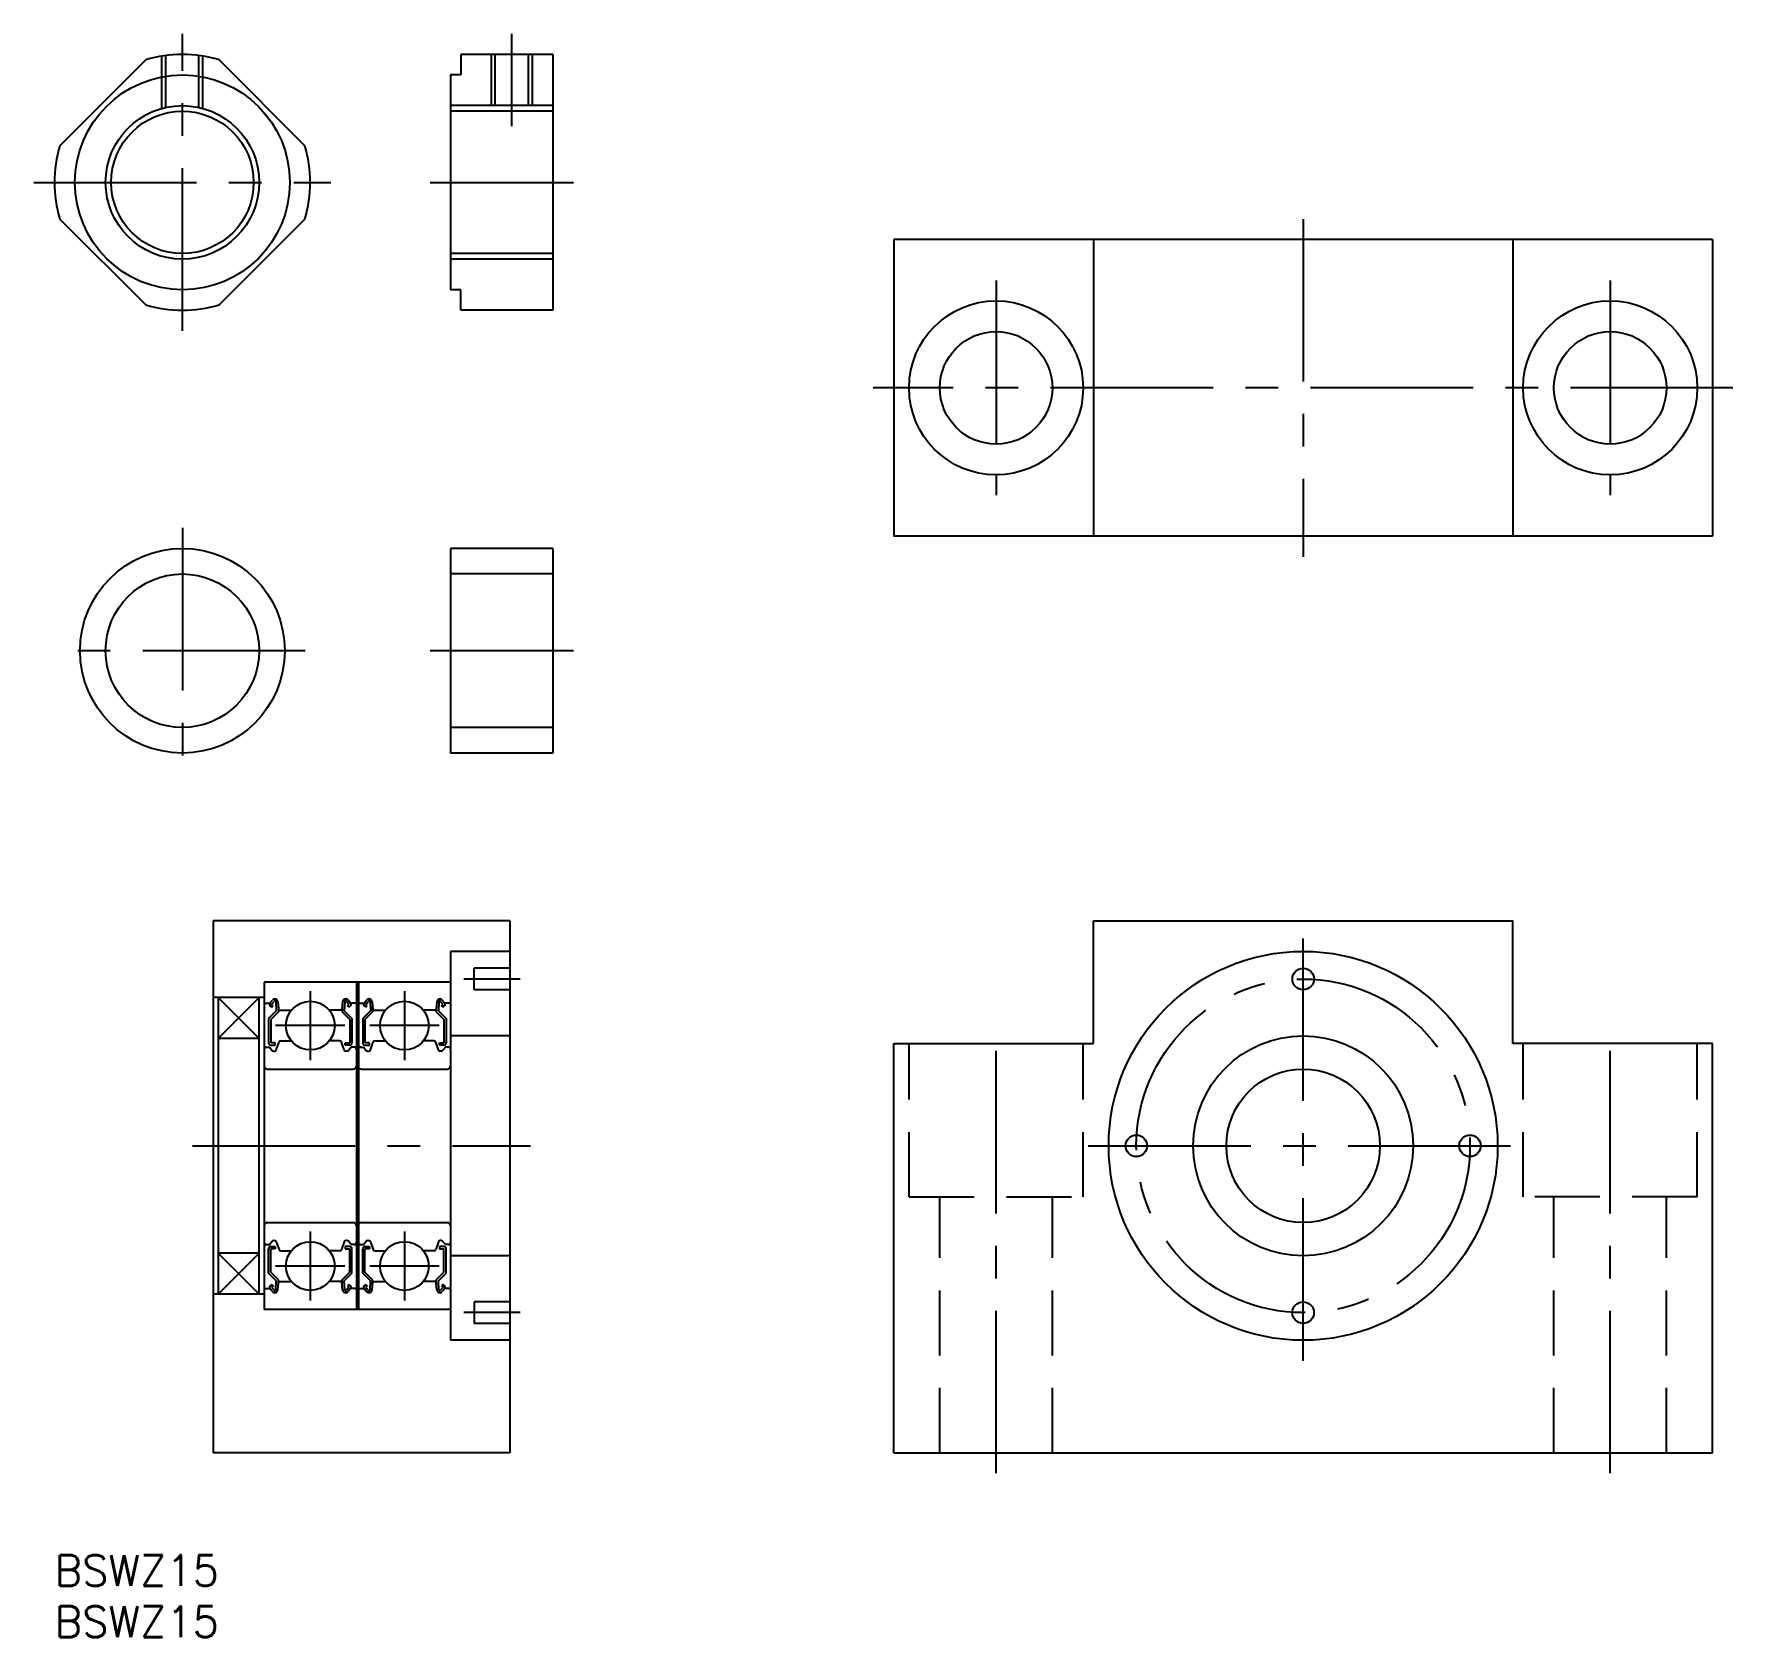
# Model space of a CAD drawing. Extents: x -2 to 164, y -8 to 149.
import ezdxf

# ---------------------------------------------------------------- set-up
doc = ezdxf.new("R2010")
doc.units = 0
doc.header["$LTSCALE"] = 0.5
doc.linetypes.add('CENTER', pattern=[50.8, 31.75, -6.35, 6.35, -6.35])
doc.linetypes.add('DASHED', pattern=[19.05, 12.7, -6.35])
for name, color, linetype in [('MSM_CENTER', 1, 'CENTER'), ('MSM_CONTINUOUS', 7, 'CONTINUOUS'), ('MSM_DASHED', 4, 'DASHED'), ('MSM_NARROW', 5, 'CONTINUOUS'), ('MSM_PART_NUMBER', 7, 'CONTINUOUS')]:
    doc.layers.add(name, color=color, linetype=linetype)
doc.styles.get("Standard").update_dxf_attribs({"font": 'txt.shx', "height": 2.5, "bigfont": 'bigfont.shx'})

# ---------------------------------------------------------------- blocks, each defined once
blk = doc.blocks.new('*U13')
at = {"layer": 'MSM_PART_NUMBER'}
blk.add_text('BSWZ15', height=3, dxfattribs=at).set_placement((0, -3))
blk = doc.blocks.new('*U14')
at = {"layer": 'MSM_PART_NUMBER'}
blk.add_text('BSWZ15', height=3, dxfattribs=at).set_placement((0, -8))

msp = doc.modelspace()

# ---------------------------------------------------------------- linework, layer by layer
at = {"layer": 'MSM_CENTER'}
for p, q in [((12.5, 119.65), (12.5, 148.65)), ((44.7, 139.65), (44.7, 148.65)), ((-2, 134.15), (27, 134.15)), ((36.7, 134.15), (50.7, 134.15)), ((122.01, 130.57), (122.01, 97.57)), ((92.01, 124.57), (92.01, 103.57)), ((152.01, 124.57), (152.01, 103.57)), ((164.01, 114.07), (80.01, 114.07)), ((12.5, 100.38), (12.5, 76.38)), ((24.5, 88.38), (0.5, 88.38)), ((50.7, 88.38), (36.7, 88.38)), ((122.01, 19), (122.01, 61)), ((25, 55.13), (25, 48.37)), ((34.2, 55.13), (34.2, 48.37)), ((45.5, 56.3), (40, 56.3)), ((28.38, 51.75), (21.61, 51.75)), ((37.58, 51.75), (30.81, 51.75)), ((92.01, 8), (92.01, 52)), ((152.01, 8), (152.01, 52)), ((13.5, 40), (46.5, 40)), ((101.01, 40), (143.01, 40)), ((25, 31.63), (25, 24.87)), ((34.2, 31.63), (34.2, 24.87)), ((28.38, 28.25), (21.61, 28.25)), ((37.58, 28.25), (30.81, 28.25)), ((45.5, 23.7), (40, 23.7))]:
    msp.add_line(p, q, dxfattribs=at)
msp.add_circle((122.01, 40), 16.3, dxfattribs=at)
at = {"layer": 'MSM_CONTINUOUS'}
for p, q in [((0.52, 137.73), (8.92, 146.13)), ((24.48, 137.73), (16.08, 146.13)), ((39.7, 146.65), (39.7, 144.65)), ((48.7, 146.65), (39.7, 146.65)), ((43.07, 141.65), (43.07, 146.65)), ((46.32, 141.65), (46.32, 146.65)), ((48.7, 146.65), (48.7, 121.65)), ((38.7, 144.65), (38.7, 123.65)), ((39.7, 144.65), (38.7, 144.65)), ((48.7, 141.11), (38.7, 141.11)), ((8.92, 122.17), (0.52, 130.57)), ((16.08, 122.17), (24.48, 130.57)), ((82.01, 128.57), (82.01, 99.57)), ((162.01, 128.57), (82.01, 128.57)), ((101.51, 128.57), (101.51, 99.57)), ((142.51, 128.57), (142.51, 99.57)), ((162.01, 128.57), (162.01, 99.57)), ((48.7, 127.19), (38.7, 127.19)), ((39.7, 123.65), (38.7, 123.65)), ((39.7, 121.65), (39.7, 123.65)), ((48.7, 121.65), (39.7, 121.65)), ((38.7, 98.38), (38.7, 78.38)), ((48.7, 98.38), (38.7, 98.38)), ((48.7, 98.38), (48.7, 78.38)), ((162.01, 99.57), (82.01, 99.57)), ((48.7, 95.88), (38.7, 95.88)), ((48.7, 80.88), (38.7, 80.88)), ((48.7, 78.38), (38.7, 78.38)), ((15.5, 62), (15.5, 10)), ((44.5, 62), (15.5, 62)), ((44.5, 62), (44.5, 10)), ((101.51, 50), (101.51, 62)), ((101.51, 62), (142.51, 62)), ((142.51, 50), (142.51, 62)), ((38.7, 59), (38.7, 21)), ((44.5, 59), (38.7, 59)), ((44.5, 57.35), (41, 57.35)), ((41, 55.25), (41, 57.35)), ((20.5, 56), (20.5, 24)), ((38.7, 56), (20.5, 56)), ((29.5, 56), (29.5, 24)), ((29.7, 56), (29.7, 24)), ((44.5, 55.25), (41, 55.25)), ((20.5, 54.5), (15.5, 54.5)), ((16, 54.5), (16, 25.5)), ((20, 25.5), (20, 54.5)), ((20.6, 53.95), (21.06, 53.95)), ((21.68, 53.18), (20.93, 52.43)), ((21.06, 53.95), (21.3, 54.25)), ((21.23, 53.54), (21.08, 53.67)), ((21.21, 53.82), (21.46, 54.12)), ((21.36, 53.69), (21.21, 53.82)), ((21.23, 53.54), (21.36, 53.69)), ((21.64, 54.06), (21.68, 53.18)), ((21.83, 54.08), (21.9, 53.34)), ((21.88, 53.57), (21.88, 53.1)), ((22, 53.25), (23.15, 53.25)), ((27.99, 53.25), (26.84, 53.25)), ((28.16, 54.08), (28.09, 53.34)), ((28.11, 53.57), (28.11, 53.1)), ((28.36, 54.06), (28.31, 53.18)), ((28.31, 53.18), (29.06, 52.43)), ((28.78, 53.82), (28.53, 54.12)), ((28.63, 53.69), (28.78, 53.82)), ((28.76, 53.54), (28.63, 53.69)), ((28.94, 53.95), (28.69, 54.25)), ((28.76, 53.54), (28.91, 53.67)), ((29.4, 53.95), (28.94, 53.95)), ((29.8, 53.95), (30.26, 53.95)), ((30.88, 53.18), (30.13, 52.43)), ((30.26, 53.95), (30.5, 54.25)), ((30.43, 53.54), (30.28, 53.67)), ((30.41, 53.82), (30.66, 54.12)), ((30.56, 53.69), (30.41, 53.82)), ((30.43, 53.54), (30.56, 53.69)), ((30.84, 54.06), (30.88, 53.18)), ((31.03, 54.08), (31.1, 53.34)), ((31.08, 53.57), (31.08, 53.1)), ((31.2, 53.25), (32.35, 53.25)), ((37.19, 53.25), (36.04, 53.25)), ((37.36, 54.08), (37.29, 53.34)), ((37.31, 53.57), (37.31, 53.1)), ((37.56, 54.06), (37.51, 53.18)), ((37.51, 53.18), (38.26, 52.43)), ((37.98, 53.82), (37.73, 54.12)), ((37.83, 53.69), (37.98, 53.82)), ((37.96, 53.54), (37.83, 53.69)), ((38.14, 53.95), (37.89, 54.25)), ((37.96, 53.54), (38.11, 53.67)), ((38.6, 53.95), (38.14, 53.95)), ((20.93, 52.43), (20.93, 50.05)), ((21.88, 53.1), (21.13, 52.35)), ((21.13, 52.35), (21.13, 50.05)), ((28.11, 53.1), (28.86, 52.35)), ((28.86, 52.35), (28.86, 50.05)), ((29.06, 52.43), (29.06, 50.05)), ((30.13, 52.43), (30.13, 50.05)), ((31.08, 53.1), (30.33, 52.35)), ((30.33, 52.35), (30.33, 50.05)), ((37.31, 53.1), (38.06, 52.35)), ((38.06, 52.35), (38.06, 50.05)), ((38.26, 52.43), (38.26, 50.05)), ((20, 50.5), (16, 50.5)), ((21.58, 50.05), (21.13, 50.05)), ((21.13, 49.85), (21.58, 49.85)), ((21.58, 49.85), (21.58, 50.05)), ((21.68, 49.38), (21.95, 50.12)), ((22.13, 50.25), (23.15, 50.25)), ((27.86, 50.25), (26.84, 50.25)), ((28.31, 49.38), (28.05, 50.12)), ((28.41, 50.05), (28.86, 50.05)), ((28.41, 49.85), (28.41, 50.05)), ((28.86, 49.85), (28.41, 49.85)), ((30.78, 50.05), (30.33, 50.05)), ((30.33, 49.85), (30.78, 49.85)), ((30.78, 49.85), (30.78, 50.05)), ((30.88, 49.38), (31.15, 50.12)), ((31.33, 50.25), (32.35, 50.25)), ((37.06, 50.25), (36.04, 50.25)), ((37.51, 49.38), (37.25, 50.12)), ((37.61, 50.05), (38.06, 50.05)), ((37.61, 49.85), (37.61, 50.05)), ((38.06, 49.85), (37.61, 49.85)), ((44.5, 50.75), (38.7, 50.75)), ((82.01, 10), (82.01, 50)), ((82.01, 50), (101.51, 50)), ((162.01, 50), (142.51, 50)), ((162.01, 10), (162.01, 50)), ((20.7, 49.65), (21, 49.65)), ((21, 49.65), (21.27, 49.32)), ((21.42, 49.25), (21.49, 49.25)), ((28.57, 49.25), (28.5, 49.25)), ((29, 49.65), (28.72, 49.32)), ((29.3, 49.65), (29, 49.65)), ((29.9, 49.65), (30.2, 49.65)), ((30.2, 49.65), (30.47, 49.32)), ((30.62, 49.25), (30.69, 49.25)), ((37.77, 49.25), (37.7, 49.25)), ((38.2, 49.65), (37.92, 49.32)), ((38.5, 49.65), (38.2, 49.65)), ((20.8, 47.5), (29.2, 47.5)), ((22.07, 47.5), (22.07, 47.5)), ((30, 47.5), (38.4, 47.5)), ((31.27, 47.5), (31.27, 47.5)), ((20.8, 32.5), (29.2, 32.5)), ((22.07, 32.5), (22.07, 32.5)), ((30, 32.5), (38.4, 32.5)), ((31.27, 32.5), (31.27, 32.5)), ((20.7, 30.35), (21, 30.35)), ((20.93, 27.57), (20.93, 29.95)), ((21, 30.35), (21.27, 30.68)), ((21.13, 30.15), (21.58, 30.15)), ((21.13, 27.65), (21.13, 29.95)), ((21.58, 29.95), (21.13, 29.95)), ((21.42, 30.75), (21.49, 30.75)), ((21.58, 30.15), (21.58, 29.95)), ((21.68, 30.62), (21.95, 29.88)), ((28.31, 30.62), (28.05, 29.88)), ((28.41, 30.15), (28.41, 29.95)), ((28.86, 30.15), (28.41, 30.15)), ((28.41, 29.95), (28.86, 29.95)), ((28.57, 30.75), (28.5, 30.75)), ((29, 30.35), (28.72, 30.68)), ((28.86, 27.65), (28.86, 29.95)), ((29.3, 30.35), (29, 30.35)), ((29.06, 27.57), (29.06, 29.95)), ((29.9, 30.35), (30.2, 30.35)), ((30.13, 27.57), (30.13, 29.95)), ((30.2, 30.35), (30.47, 30.68)), ((30.33, 30.15), (30.78, 30.15)), ((30.33, 27.65), (30.33, 29.95)), ((30.78, 29.95), (30.33, 29.95)), ((30.62, 30.75), (30.69, 30.75)), ((30.78, 30.15), (30.78, 29.95)), ((30.88, 30.62), (31.15, 29.88)), ((37.51, 30.62), (37.25, 29.88)), ((37.61, 30.15), (37.61, 29.95)), ((38.06, 30.15), (37.61, 30.15)), ((37.61, 29.95), (38.06, 29.95)), ((37.77, 30.75), (37.7, 30.75)), ((38.2, 30.35), (37.92, 30.68)), ((38.06, 27.65), (38.06, 29.95)), ((38.5, 30.35), (38.2, 30.35)), ((38.26, 27.57), (38.26, 29.95)), ((20, 29.5), (16, 29.5)), ((22.13, 29.75), (23.15, 29.75)), ((27.86, 29.75), (26.84, 29.75)), ((31.33, 29.75), (32.35, 29.75)), ((37.06, 29.75), (36.04, 29.75)), ((44.5, 29.25), (38.7, 29.25)), ((21.68, 26.82), (20.93, 27.57)), ((21.88, 26.9), (21.13, 27.65)), ((21.64, 25.94), (21.68, 26.82)), ((21.83, 25.92), (21.9, 26.66)), ((21.88, 26.43), (21.88, 26.9)), ((22, 26.75), (23.15, 26.75)), ((27.99, 26.75), (26.84, 26.75)), ((28.16, 25.92), (28.09, 26.66)), ((28.11, 26.9), (28.86, 27.65)), ((28.11, 26.43), (28.11, 26.9)), ((28.31, 26.82), (29.06, 27.57)), ((28.36, 25.94), (28.31, 26.82)), ((30.88, 26.82), (30.13, 27.57)), ((31.08, 26.9), (30.33, 27.65)), ((30.84, 25.94), (30.88, 26.82)), ((31.03, 25.92), (31.1, 26.66)), ((31.08, 26.43), (31.08, 26.9)), ((31.2, 26.75), (32.35, 26.75)), ((37.19, 26.75), (36.04, 26.75)), ((37.36, 25.92), (37.29, 26.66)), ((37.31, 26.9), (38.06, 27.65)), ((37.31, 26.43), (37.31, 26.9)), ((37.51, 26.82), (38.26, 27.57)), ((37.56, 25.94), (37.51, 26.82)), ((20.5, 25.5), (15.5, 25.5)), ((20.6, 26.05), (21.06, 26.05)), ((21.06, 26.05), (21.3, 25.75)), ((21.23, 26.46), (21.08, 26.33)), ((21.36, 26.31), (21.21, 26.18)), ((21.21, 26.18), (21.46, 25.88)), ((21.23, 26.46), (21.36, 26.31)), ((28.78, 26.18), (28.53, 25.88)), ((28.76, 26.46), (28.63, 26.31)), ((28.63, 26.31), (28.78, 26.18)), ((28.94, 26.05), (28.69, 25.75)), ((28.76, 26.46), (28.91, 26.33)), ((29.4, 26.05), (28.94, 26.05)), ((29.8, 26.05), (30.26, 26.05)), ((30.26, 26.05), (30.5, 25.75)), ((30.43, 26.46), (30.28, 26.33)), ((30.56, 26.31), (30.41, 26.18)), ((30.41, 26.18), (30.66, 25.88)), ((30.43, 26.46), (30.56, 26.31)), ((37.98, 26.18), (37.73, 25.88)), ((37.96, 26.46), (37.83, 26.31)), ((37.83, 26.31), (37.98, 26.18)), ((38.14, 26.05), (37.89, 25.75)), ((37.96, 26.46), (38.11, 26.33)), ((38.6, 26.05), (38.14, 26.05)), ((38.7, 24), (20.5, 24)), ((44.5, 24.75), (41, 24.75)), ((41, 24.75), (41, 22.65)), ((44.5, 22.65), (41, 22.65)), ((44.5, 21), (38.7, 21)), ((44.5, 10), (15.5, 10)), ((82.01, 10), (162.01, 10))]:
    msp.add_line(p, q, dxfattribs=at)
for centre, radius in [((12.5, 134.15), 10.5), ((12.5, 134.15), 6.96), ((92.01, 114.07), 8.5), ((152.01, 114.07), 8.5), ((92.01, 114.07), 5.5), ((152.01, 114.07), 5.5), ((12.5, 88.38), 10), ((12.5, 88.38), 7.5), ((122.01, 40), 19), ((122.01, 56.3), 1.05), ((25, 51.75), 2.38), ((34.2, 51.75), 2.38), ((122.01, 40), 10.75), ((122.01, 40), 7.5), ((105.71, 40), 1.05), ((138.31, 40), 1.05), ((25, 28.25), 2.38), ((34.2, 28.25), 2.38), ((122.01, 23.7), 1.05)]:
    msp.add_circle(centre, radius, dxfattribs=at)
for centre, radius, start, end in [((12.5, 134.15), 12.5, 73.3576, 106.6424), ((12.5, 134.15), 12.5, 163.3576, 196.6424), ((12.5, 134.15), 12.5, 343.3576, 16.6424), ((12.5, 134.15), 12.5, 253.3576, 286.6424), ((20.6, 54.05), 0.1, 180, 270), ((21.21, 53.82), 0.2, 140.0002, 230.0848), ((21.53, 54.05), 0.3, 4.9968, 140.0002), ((21.54, 54.06), 0.1, 2.8198, 140.0033), ((22, 53.35), 0.1, 184.9968, 269.9995), ((27.99, 53.35), 0.1, 270.0005, 355.0032), ((28.46, 54.05), 0.3, 39.9998, 175.0032), ((28.46, 54.06), 0.1, 39.9967, 177.1802), ((28.78, 53.82), 0.2, 309.9152, 39.9998), ((29.4, 54.05), 0.1, 270, 0), ((29.8, 54.05), 0.1, 180, 270), ((30.41, 53.82), 0.2, 140.0002, 230.0848), ((30.73, 54.05), 0.3, 4.9968, 140.0002), ((30.74, 54.06), 0.1, 2.8198, 140.0033), ((31.2, 53.35), 0.1, 184.9968, 269.9995), ((37.19, 53.35), 0.1, 270.0005, 355.0032), ((37.66, 54.05), 0.3, 39.9998, 175.0032), ((37.66, 54.06), 0.1, 39.9967, 177.1802), ((37.98, 53.82), 0.2, 309.9152, 39.9998), ((38.6, 54.05), 0.1, 270, 0), ((21.13, 50.05), 0.2, 180, 270), ((22.13, 50.05), 0.2, 90, 159.9919), ((27.86, 50.05), 0.2, 20.0081, 90), ((28.86, 50.05), 0.2, 270, 0), ((30.33, 50.05), 0.2, 180, 270), ((31.33, 50.05), 0.2, 90, 159.9919), ((37.06, 50.05), 0.2, 20.0081, 90), ((38.06, 50.05), 0.2, 270, 0), ((20.7, 49.45), 0.2, 90, 180), ((21.42, 49.45), 0.2, 219.9962, 270), ((21.49, 49.45), 0.2, 270, 339.9919), ((28.5, 49.45), 0.2, 200.0081, 270), ((28.57, 49.45), 0.2, 270, 320.0038), ((29.3, 49.45), 0.2, 0, 90), ((29.9, 49.45), 0.2, 90, 180), ((30.62, 49.45), 0.2, 219.9962, 270), ((30.69, 49.45), 0.2, 270, 339.9919), ((37.7, 49.45), 0.2, 200.0081, 270), ((37.77, 49.45), 0.2, 270, 320.0038), ((38.5, 49.45), 0.2, 0, 90), ((20.8, 47.8), 0.3, 180, 270), ((29.2, 47.8), 0.3, 270, 0), ((30, 47.8), 0.3, 180, 270), ((38.4, 47.8), 0.3, 270, 0), ((20.8, 32.2), 0.3, 90, 180), ((29.2, 32.2), 0.3, 0, 90), ((30, 32.2), 0.3, 90, 180), ((38.4, 32.2), 0.3, 0, 90), ((20.7, 30.55), 0.2, 180, 270), ((21.13, 29.95), 0.2, 90, 180), ((21.42, 30.55), 0.2, 90, 140.0038), ((21.49, 30.55), 0.2, 20.0081, 90), ((28.5, 30.55), 0.2, 90, 159.9919), ((28.57, 30.55), 0.2, 39.9962, 90), ((28.86, 29.95), 0.2, 0, 90), ((29.3, 30.55), 0.2, 270, 0), ((29.9, 30.55), 0.2, 180, 270), ((30.33, 29.95), 0.2, 90, 180), ((30.62, 30.55), 0.2, 90, 140.0038), ((30.69, 30.55), 0.2, 20.0081, 90), ((37.7, 30.55), 0.2, 90, 159.9919), ((37.77, 30.55), 0.2, 39.9962, 90), ((38.06, 29.95), 0.2, 0, 90), ((38.5, 30.55), 0.2, 270, 0), ((22.13, 29.95), 0.2, 200.0081, 270), ((27.86, 29.95), 0.2, 270, 339.9919), ((31.33, 29.95), 0.2, 200.0081, 270), ((37.06, 29.95), 0.2, 270, 339.9919), ((22, 26.65), 0.1, 90.0005, 175.0032), ((27.99, 26.65), 0.1, 4.9968, 89.9995), ((31.2, 26.65), 0.1, 90.0005, 175.0032), ((37.19, 26.65), 0.1, 4.9968, 89.9995), ((20.6, 25.95), 0.1, 90, 180), ((21.21, 26.18), 0.2, 129.9152, 219.9998), ((21.53, 25.95), 0.3, 219.9998, 355.0032), ((21.54, 25.94), 0.1, 219.9967, 357.1802), ((28.46, 25.95), 0.3, 184.9968, 320.0002), ((28.46, 25.94), 0.1, 182.8198, 320.0033), ((28.78, 26.18), 0.2, 320.0002, 50.0848), ((29.4, 25.95), 0.1, 0, 90), ((29.8, 25.95), 0.1, 90, 180), ((30.41, 26.18), 0.2, 129.9152, 219.9998), ((30.73, 25.95), 0.3, 219.9998, 355.0032), ((30.74, 25.94), 0.1, 219.9967, 357.1802), ((37.66, 25.95), 0.3, 184.9968, 320.0002), ((37.66, 25.94), 0.1, 182.8198, 320.0033), ((37.98, 26.18), 0.2, 320.0002, 50.0848), ((38.6, 25.95), 0.1, 0, 90)]:
    msp.add_arc(centre, radius, start, end, dxfattribs=at)
at = {"layer": 'MSM_DASHED'}
for p, q in [((10.5, 141.38), (10.5, 146.49)), ((10.88, 141.47), (10.88, 146.55)), ((14.12, 141.47), (14.12, 146.55)), ((14.5, 141.38), (14.5, 146.49)), ((83.51, 35), (83.51, 50)), ((100.51, 35), (100.51, 50)), ((143.51, 35), (143.51, 50)), ((160.51, 35), (160.51, 50)), ((83.51, 35), (100.51, 35)), ((86.51, 10), (86.51, 35)), ((97.51, 10), (97.51, 35)), ((160.51, 35), (143.51, 35)), ((146.51, 10), (146.51, 35)), ((157.51, 10), (157.51, 35))]:
    msp.add_line(p, q, dxfattribs=at)
at = {"layer": 'MSM_NARROW'}
for p, q in [((42.7, 141.65), (42.7, 146.65)), ((46.7, 141.65), (46.7, 146.65)), ((48.7, 141.65), (38.7, 141.65)), ((48.7, 126.65), (38.7, 126.65)), ((20, 54.5), (16, 50.5)), ((16, 54.5), (20, 50.5)), ((20, 25.5), (16, 29.5)), ((16, 25.5), (20, 29.5))]:
    msp.add_line(p, q, dxfattribs=at)
msp.add_circle((12.5, 134.15), 7.5, dxfattribs=at)

# ---------------------------------------------------------------- block references
at = {"layer": 'MSM_CONTINUOUS'}
for name in ['*U13', '*U14']:
    msp.add_blockref(name, (0, 0), dxfattribs=at)

doc.saveas('drawing.dxf')
